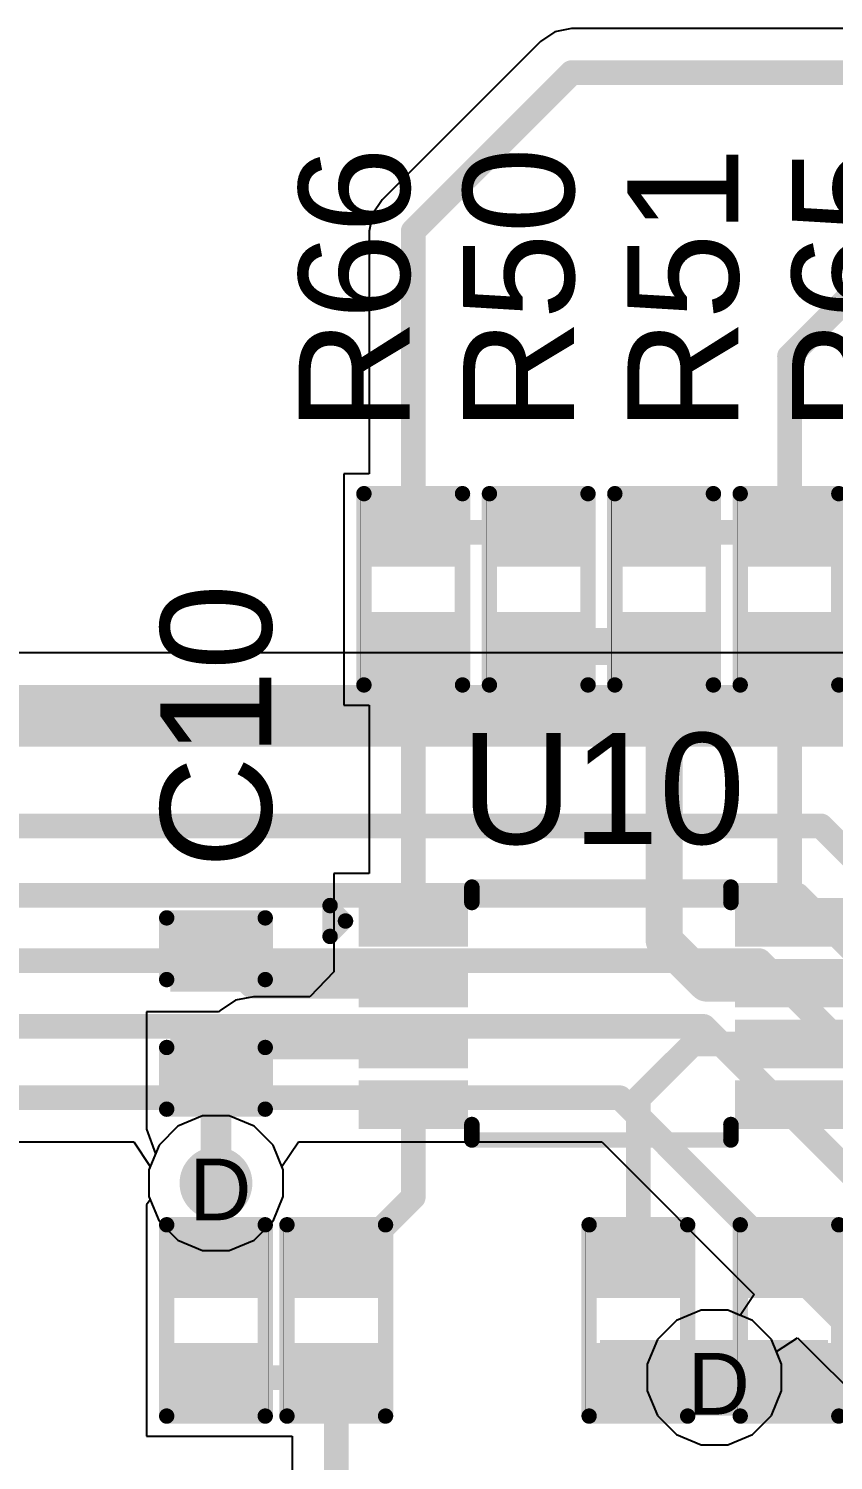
# Model space of a CAD drawing. Header units: inches. Extents: x -11 to 5428, y 0 to 5423.
# Drawn here: x 271.58 to 278.21, y 63.25 to 75.04 of the extents above; entities that cross this region are included whole.
import ezdxf

# ---------------------------------------------------------------- set-up
doc = ezdxf.new("R2010")
doc.units = ezdxf.units.IN
for name, color, linetype in [('Bottom Layer', 5, 'Continuous'), ('Drill Drawing', 1, 'Continuous'), ('GND', 16, 'Continuous'), ('PWR', 76, 'Continuous'), ('Top Layer', 1, 'Continuous'), ('Top Overlay', 2, 'Continuous'), ('Top Paste', 8, 'Continuous'), ('Top Solder', 216, 'Continuous'), ('Via Holes', 16, 'Continuous')]:
    doc.layers.add(name, color=color, linetype=linetype)
doc.styles.add('Arial', font='', dxfattribs={"height": 0.2})
doc.styles.get('Arial').set_extended_font_data('Arial')

# ---------------------------------------------------------------- blocks, each defined once
blk = doc.blocks.new('VSSOP_8_3_1_2_1__638')
at = {"layer": 'Top Layer'}
for points in [[(-1.15, 0.9), (-1.15, 0.6), (-1.95, 0.6), (-1.95, 0.9)], [(1.95, 0.9), (1.95, 0.6), (1.15, 0.6), (1.15, 0.9)], [(-1.15, 0.4), (-1.15, 0.1), (-1.95, 0.1), (-1.95, 0.4)], [(1.95, 0.4), (1.95, 0.1), (1.15, 0.1), (1.15, 0.4)], [(-1.15, -0.1), (-1.15, -0.4), (-1.95, -0.4), (-1.95, -0.1)], [(1.95, -0.1), (1.95, -0.4), (1.15, -0.4), (1.15, -0.1)], [(-1.15, -0.6), (-1.15, -0.9), (-1.95, -0.9), (-1.95, -0.6)], [(1.95, -0.6), (1.95, -0.9), (1.15, -0.9), (1.15, -0.6)]]:
    blk.add_hatch(color=1, dxfattribs=at).paths.add_polyline_path(points)
at = {"layer": 'Top Paste'}
for points in [[(-1.15, 0.9), (-1.15, 0.6), (-1.95, 0.6), (-1.95, 0.9)], [(1.95, 0.9), (1.95, 0.6), (1.15, 0.6), (1.15, 0.9)], [(-1.15, 0.4), (-1.15, 0.1), (-1.95, 0.1), (-1.95, 0.4)], [(1.95, 0.4), (1.95, 0.1), (1.15, 0.1), (1.15, 0.4)], [(-1.15, -0.1), (-1.15, -0.4), (-1.95, -0.4), (-1.95, -0.1)], [(1.95, -0.1), (1.95, -0.4), (1.15, -0.4), (1.15, -0.1)], [(-1.15, -0.6), (-1.15, -0.9), (-1.95, -0.9), (-1.95, -0.6)], [(1.95, -0.6), (1.95, -0.9), (1.15, -0.9), (1.15, -0.6)]]:
    blk.add_hatch(color=8, dxfattribs=at).paths.add_polyline_path(points)
at = {"layer": 'Top Solder'}
for points in [[(-1.1, 0.95), (-1.1, 0.55), (-2, 0.55), (-2, 0.95)], [(2, 0.95), (2, 0.55), (1.1, 0.55), (1.1, 0.95)], [(-1.1, 0.45), (-1.1, 0.05), (-2, 0.05), (-2, 0.45)], [(2, 0.45), (2, 0.05), (1.1, 0.05), (1.1, 0.45)], [(-1.1, -0.05), (-1.1, -0.45), (-2, -0.45), (-2, -0.05)], [(2, -0.05), (2, -0.45), (1.1, -0.45), (1.1, -0.05)], [(-1.1, -0.55), (-1.1, -0.95), (-2, -0.95), (-2, -0.55)], [(2, -0.55), (2, -0.95), (1.1, -0.95), (1.1, -0.55)]]:
    blk.add_hatch(color=216, dxfattribs=at).paths.add_polyline_path(points)
at = {"layer": 'Top Overlay'}
for points in [[(-1.067, 0.914, 0.127, 0.127, 0), (-1.067, 1.041, 0.127, 0.127, 0)], [(-1.067, 1.041, 0.127, 0.127, 0), (1.067, 1.041, 0.127, 0.127, 0)], [(1.067, 0.914, 0.127, 0.127, 0), (1.067, 1.041, 0.127, 0.127, 0)], [(-2.235, 0.635, 0.127, 0.127, 0), (-2.235, 0.889, 0.127, 0.127, 0)], [(-2.235, 0.889, 0.127, 0.127, 0), (-2.108, 0.762, 0.127, 0.127, 0)], [(-2.235, 0.635, 0.127, 0.127, 0), (-2.108, 0.762, 0.127, 0.127, 0)], [(-1.067, -1.041, 0.127, 0.127, 0), (-1.067, -0.914, 0.127, 0.127, 0)], [(1.067, -1.041, 0.127, 0.127, 0), (1.067, -0.914, 0.127, 0.127, 0)], [(-1.067, -1.041, 0.127, 0.127, 0), (1.067, -1.041, 0.127, 0.127, 0)]]:
    blk.add_lwpolyline(points, format="xyseb", dxfattribs=at)
for points in [[(-1.099, 1.041, 0.0635, 0.0635, 1), (-1.035, 1.041, 0.0635, 0.0635, 1)], [(-1.099, 1.041, 0.0635, 0.0635, 1), (-1.035, 1.041, 0.0635, 0.0635, 1)], [(1.035, 1.041, 0.0635, 0.0635, 1), (1.099, 1.041, 0.0635, 0.0635, 1)], [(1.035, 1.041, 0.0635, 0.0635, 1), (1.099, 1.041, 0.0635, 0.0635, 1)], [(-2.267, 0.889, 0.0635, 0.0635, 1), (-2.203, 0.889, 0.0635, 0.0635, 1)], [(-2.267, 0.889, 0.0635, 0.0635, 1), (-2.203, 0.889, 0.0635, 0.0635, 1)], [(-1.099, 0.914, 0.0635, 0.0635, 1), (-1.035, 0.914, 0.0635, 0.0635, 1)], [(1.035, 0.914, 0.0635, 0.0635, 1), (1.099, 0.914, 0.0635, 0.0635, 1)], [(-2.14, 0.762, 0.0635, 0.0635, 1), (-2.076, 0.762, 0.0635, 0.0635, 1)], [(-2.14, 0.762, 0.0635, 0.0635, 1), (-2.076, 0.762, 0.0635, 0.0635, 1)], [(-2.267, 0.635, 0.0635, 0.0635, 1), (-2.203, 0.635, 0.0635, 0.0635, 1)], [(-2.267, 0.635, 0.0635, 0.0635, 1), (-2.203, 0.635, 0.0635, 0.0635, 1)], [(-1.099, -0.914, 0.0635, 0.0635, 1), (-1.035, -0.914, 0.0635, 0.0635, 1)], [(1.035, -0.914, 0.0635, 0.0635, 1), (1.099, -0.914, 0.0635, 0.0635, 1)], [(-1.099, -1.041, 0.0635, 0.0635, 1), (-1.035, -1.041, 0.0635, 0.0635, 1)], [(-1.099, -1.041, 0.0635, 0.0635, 1), (-1.035, -1.041, 0.0635, 0.0635, 1)], [(1.035, -1.041, 0.0635, 0.0635, 1), (1.099, -1.041, 0.0635, 0.0635, 1)], [(1.035, -1.041, 0.0635, 0.0635, 1), (1.099, -1.041, 0.0635, 0.0635, 1)]]:
    blk.add_lwpolyline(points, format="xyseb", close=True, dxfattribs=at)
blk = doc.blocks.new('R___0402_723')
at = {"layer": 'Top Layer'}
for points in [[(-0.699, -0.318), (-0.699, 0.317), (-0.241, 0.317), (-0.241, -0.318)], [(0.241, -0.318), (0.241, 0.317), (0.699, 0.317), (0.699, -0.318)]]:
    blk.add_hatch(color=1, dxfattribs=at).paths.add_polyline_path(points)
at = {"layer": 'Top Paste'}
for points in [[(-0.699, -0.318), (-0.699, 0.317), (-0.241, 0.317), (-0.241, -0.318)], [(0.241, -0.318), (0.241, 0.317), (0.699, 0.317), (0.699, -0.318)]]:
    blk.add_hatch(color=8, dxfattribs=at).paths.add_polyline_path(points)
at = {"layer": 'Top Solder'}
for points in [[(-0.754, -0.373), (-0.754, 0.372), (-0.186, 0.372), (-0.186, -0.373)], [(0.186, -0.373), (0.186, 0.372), (0.754, 0.372), (0.754, -0.373)]]:
    blk.add_hatch(color=216, dxfattribs=at).paths.add_polyline_path(points)
at = {"layer": 'Top Overlay'}
for points in [[(0.787, 0.406, 0.127, 0.127, 0), (-0.787, 0.406, 0.127, 0.127, 0)], [(-0.787, -0.406, 0.127, 0.127, 0), (-0.787, 0.406, 0.127, 0.127, 0)], [(0.787, -0.406, 0.127, 0.127, 0), (0.787, 0.406, 0.127, 0.127, 0)], [(0.787, -0.406, 0.127, 0.127, 0), (-0.787, -0.406, 0.127, 0.127, 0)], [(0.813, -0.432, 0.00323, 0.00323, 0), (-0.813, -0.432, 0.00323, 0.00323, 0)]]:
    blk.add_lwpolyline(points, format="xyseb", dxfattribs=at)
for points in [[(-0.819, 0.406, 0.0635, 0.0635, 1), (-0.756, 0.406, 0.0635, 0.0635, 1)], [(-0.819, 0.406, 0.0635, 0.0635, 1), (-0.756, 0.406, 0.0635, 0.0635, 1)], [(0.756, 0.406, 0.0635, 0.0635, 1), (0.819, 0.406, 0.0635, 0.0635, 1)], [(0.756, 0.406, 0.0635, 0.0635, 1), (0.819, 0.406, 0.0635, 0.0635, 1)], [(-0.819, -0.406, 0.0635, 0.0635, 1), (-0.756, -0.406, 0.0635, 0.0635, 1)], [(-0.819, -0.406, 0.0635, 0.0635, 1), (-0.756, -0.406, 0.0635, 0.0635, 1)], [(0.756, -0.406, 0.0635, 0.0635, 1), (0.819, -0.406, 0.0635, 0.0635, 1)], [(0.756, -0.406, 0.0635, 0.0635, 1), (0.819, -0.406, 0.0635, 0.0635, 1)], [(-0.814, -0.432, 0.00161, 0.00161, 1), (-0.812, -0.432, 0.00161, 0.00161, 1)], [(0.812, -0.432, 0.00161, 0.00161, 1), (0.814, -0.432, 0.00161, 0.00161, 1)]]:
    blk.add_lwpolyline(points, format="xyseb", close=True, dxfattribs=at)
blk = doc.blocks.new('R___0402_724')
at = {"layer": 'Top Layer'}
for points in [[(-0.699, -0.317), (-0.699, 0.318), (-0.241, 0.318), (-0.241, -0.317)], [(0.241, -0.317), (0.241, 0.318), (0.699, 0.318), (0.699, -0.317)]]:
    blk.add_hatch(color=1, dxfattribs=at).paths.add_polyline_path(points)
at = {"layer": 'Top Paste'}
for points in [[(-0.699, -0.317), (-0.699, 0.318), (-0.241, 0.318), (-0.241, -0.317)], [(0.241, -0.317), (0.241, 0.318), (0.699, 0.318), (0.699, -0.317)]]:
    blk.add_hatch(color=8, dxfattribs=at).paths.add_polyline_path(points)
at = {"layer": 'Top Solder'}
for points in [[(-0.754, -0.372), (-0.754, 0.373), (-0.186, 0.373), (-0.186, -0.372)], [(0.186, -0.372), (0.186, 0.373), (0.754, 0.373), (0.754, -0.372)]]:
    blk.add_hatch(color=216, dxfattribs=at).paths.add_polyline_path(points)
at = {"layer": 'Top Overlay'}
for points in [[(0.787, 0.406, 0.127, 0.127, 0), (-0.787, 0.406, 0.127, 0.127, 0)], [(-0.787, -0.406, 0.127, 0.127, 0), (-0.787, 0.406, 0.127, 0.127, 0)], [(0.787, -0.406, 0.127, 0.127, 0), (0.787, 0.406, 0.127, 0.127, 0)], [(0.787, -0.406, 0.127, 0.127, 0), (-0.787, -0.406, 0.127, 0.127, 0)], [(0.813, -0.432, 0.00323, 0.00323, 0), (-0.813, -0.432, 0.00323, 0.00323, 0)]]:
    blk.add_lwpolyline(points, format="xyseb", dxfattribs=at)
for points in [[(-0.819, 0.406, 0.0635, 0.0635, 1), (-0.756, 0.406, 0.0635, 0.0635, 1)], [(-0.819, 0.406, 0.0635, 0.0635, 1), (-0.756, 0.406, 0.0635, 0.0635, 1)], [(0.756, 0.406, 0.0635, 0.0635, 1), (0.819, 0.406, 0.0635, 0.0635, 1)], [(0.756, 0.406, 0.0635, 0.0635, 1), (0.819, 0.406, 0.0635, 0.0635, 1)], [(-0.819, -0.406, 0.0635, 0.0635, 1), (-0.756, -0.406, 0.0635, 0.0635, 1)], [(-0.819, -0.406, 0.0635, 0.0635, 1), (-0.756, -0.406, 0.0635, 0.0635, 1)], [(0.756, -0.406, 0.0635, 0.0635, 1), (0.819, -0.406, 0.0635, 0.0635, 1)], [(0.756, -0.406, 0.0635, 0.0635, 1), (0.819, -0.406, 0.0635, 0.0635, 1)], [(-0.814, -0.432, 0.00161, 0.00161, 1), (-0.812, -0.432, 0.00161, 0.00161, 1)], [(0.812, -0.432, 0.00161, 0.00161, 1), (0.814, -0.432, 0.00161, 0.00161, 1)]]:
    blk.add_lwpolyline(points, format="xyseb", close=True, dxfattribs=at)
blk = doc.blocks.new('R___0402_725')
at = {"layer": 'Top Layer'}
for points in [[(-0.699, -0.318), (-0.699, 0.317), (-0.241, 0.317), (-0.241, -0.318)], [(0.241, -0.318), (0.241, 0.317), (0.699, 0.317), (0.699, -0.318)]]:
    blk.add_hatch(color=1, dxfattribs=at).paths.add_polyline_path(points)
at = {"layer": 'Top Paste'}
for points in [[(-0.699, -0.318), (-0.699, 0.317), (-0.241, 0.317), (-0.241, -0.318)], [(0.241, -0.318), (0.241, 0.317), (0.699, 0.317), (0.699, -0.318)]]:
    blk.add_hatch(color=8, dxfattribs=at).paths.add_polyline_path(points)
at = {"layer": 'Top Solder'}
for points in [[(-0.754, -0.373), (-0.754, 0.373), (-0.186, 0.373), (-0.186, -0.373)], [(0.186, -0.373), (0.186, 0.373), (0.754, 0.373), (0.754, -0.373)]]:
    blk.add_hatch(color=216, dxfattribs=at).paths.add_polyline_path(points)
at = {"layer": 'Top Overlay'}
for points in [[(0.787, 0.406, 0.127, 0.127, 0), (-0.787, 0.406, 0.127, 0.127, 0)], [(-0.787, -0.406, 0.127, 0.127, 0), (-0.787, 0.406, 0.127, 0.127, 0)], [(0.787, -0.406, 0.127, 0.127, 0), (0.787, 0.406, 0.127, 0.127, 0)], [(0.787, -0.406, 0.127, 0.127, 0), (-0.787, -0.406, 0.127, 0.127, 0)], [(0.813, -0.432, 0.00323, 0.00323, 0), (-0.813, -0.432, 0.00323, 0.00323, 0)]]:
    blk.add_lwpolyline(points, format="xyseb", dxfattribs=at)
for points in [[(-0.819, 0.406, 0.0635, 0.0635, 1), (-0.756, 0.406, 0.0635, 0.0635, 1)], [(-0.819, 0.406, 0.0635, 0.0635, 1), (-0.756, 0.406, 0.0635, 0.0635, 1)], [(0.756, 0.406, 0.0635, 0.0635, 1), (0.819, 0.406, 0.0635, 0.0635, 1)], [(0.756, 0.406, 0.0635, 0.0635, 1), (0.819, 0.406, 0.0635, 0.0635, 1)], [(-0.819, -0.406, 0.0635, 0.0635, 1), (-0.756, -0.406, 0.0635, 0.0635, 1)], [(-0.819, -0.406, 0.0635, 0.0635, 1), (-0.756, -0.406, 0.0635, 0.0635, 1)], [(0.756, -0.406, 0.0635, 0.0635, 1), (0.819, -0.406, 0.0635, 0.0635, 1)], [(0.756, -0.406, 0.0635, 0.0635, 1), (0.819, -0.406, 0.0635, 0.0635, 1)], [(-0.814, -0.432, 0.00161, 0.00161, 1), (-0.812, -0.432, 0.00161, 0.00161, 1)], [(0.812, -0.432, 0.00161, 0.00161, 1), (0.814, -0.432, 0.00161, 0.00161, 1)]]:
    blk.add_lwpolyline(points, format="xyseb", close=True, dxfattribs=at)
blk = doc.blocks.new('R___0402_726')
at = {"layer": 'Top Layer'}
for points in [[(-0.699, -0.318), (-0.699, 0.317), (-0.241, 0.317), (-0.241, -0.318)], [(0.241, -0.318), (0.241, 0.317), (0.699, 0.317), (0.699, -0.318)]]:
    blk.add_hatch(color=1, dxfattribs=at).paths.add_polyline_path(points)
at = {"layer": 'Top Paste'}
for points in [[(-0.699, -0.318), (-0.699, 0.317), (-0.241, 0.317), (-0.241, -0.318)], [(0.241, -0.318), (0.241, 0.317), (0.699, 0.317), (0.699, -0.318)]]:
    blk.add_hatch(color=8, dxfattribs=at).paths.add_polyline_path(points)
at = {"layer": 'Top Solder'}
for points in [[(-0.754, -0.373), (-0.754, 0.373), (-0.186, 0.373), (-0.186, -0.373)], [(0.186, -0.373), (0.186, 0.373), (0.754, 0.373), (0.754, -0.373)]]:
    blk.add_hatch(color=216, dxfattribs=at).paths.add_polyline_path(points)
at = {"layer": 'Top Overlay'}
for points in [[(0.787, 0.406, 0.127, 0.127, 0), (-0.787, 0.406, 0.127, 0.127, 0)], [(-0.787, -0.406, 0.127, 0.127, 0), (-0.787, 0.406, 0.127, 0.127, 0)], [(0.787, -0.406, 0.127, 0.127, 0), (0.787, 0.406, 0.127, 0.127, 0)], [(0.787, -0.406, 0.127, 0.127, 0), (-0.787, -0.406, 0.127, 0.127, 0)], [(0.813, -0.432, 0.00323, 0.00323, 0), (-0.813, -0.432, 0.00323, 0.00323, 0)]]:
    blk.add_lwpolyline(points, format="xyseb", dxfattribs=at)
for points in [[(-0.819, 0.406, 0.0635, 0.0635, 1), (-0.756, 0.406, 0.0635, 0.0635, 1)], [(-0.819, 0.406, 0.0635, 0.0635, 1), (-0.756, 0.406, 0.0635, 0.0635, 1)], [(0.756, 0.406, 0.0635, 0.0635, 1), (0.819, 0.406, 0.0635, 0.0635, 1)], [(0.756, 0.406, 0.0635, 0.0635, 1), (0.819, 0.406, 0.0635, 0.0635, 1)], [(-0.819, -0.406, 0.0635, 0.0635, 1), (-0.756, -0.406, 0.0635, 0.0635, 1)], [(-0.819, -0.406, 0.0635, 0.0635, 1), (-0.756, -0.406, 0.0635, 0.0635, 1)], [(0.756, -0.406, 0.0635, 0.0635, 1), (0.819, -0.406, 0.0635, 0.0635, 1)], [(0.756, -0.406, 0.0635, 0.0635, 1), (0.819, -0.406, 0.0635, 0.0635, 1)], [(-0.814, -0.432, 0.00161, 0.00161, 1), (-0.812, -0.432, 0.00161, 0.00161, 1)], [(0.812, -0.432, 0.00161, 0.00161, 1), (0.814, -0.432, 0.00161, 0.00161, 1)]]:
    blk.add_lwpolyline(points, format="xyseb", close=True, dxfattribs=at)
blk = doc.blocks.new('R___0402_728')
at = {"layer": 'Top Layer'}
for points in [[(-0.699, -0.317), (-0.699, 0.318), (-0.241, 0.318), (-0.241, -0.317)], [(0.241, -0.317), (0.241, 0.318), (0.699, 0.318), (0.699, -0.317)]]:
    blk.add_hatch(color=1, dxfattribs=at).paths.add_polyline_path(points)
at = {"layer": 'Top Paste'}
for points in [[(-0.699, -0.317), (-0.699, 0.318), (-0.241, 0.318), (-0.241, -0.317)], [(0.241, -0.317), (0.241, 0.318), (0.699, 0.318), (0.699, -0.317)]]:
    blk.add_hatch(color=8, dxfattribs=at).paths.add_polyline_path(points)
at = {"layer": 'Top Solder'}
for points in [[(-0.754, -0.372), (-0.754, 0.373), (-0.186, 0.373), (-0.186, -0.372)], [(0.186, -0.372), (0.186, 0.373), (0.754, 0.373), (0.754, -0.372)]]:
    blk.add_hatch(color=216, dxfattribs=at).paths.add_polyline_path(points)
at = {"layer": 'Top Overlay'}
for points in [[(0.787, 0.406, 0.127, 0.127, 0), (-0.787, 0.406, 0.127, 0.127, 0)], [(-0.787, -0.406, 0.127, 0.127, 0), (-0.787, 0.406, 0.127, 0.127, 0)], [(0.787, -0.406, 0.127, 0.127, 0), (0.787, 0.406, 0.127, 0.127, 0)], [(0.787, -0.406, 0.127, 0.127, 0), (-0.787, -0.406, 0.127, 0.127, 0)], [(0.813, -0.432, 0.00323, 0.00323, 0), (-0.813, -0.432, 0.00323, 0.00323, 0)]]:
    blk.add_lwpolyline(points, format="xyseb", dxfattribs=at)
for points in [[(-0.819, 0.406, 0.0635, 0.0635, 1), (-0.756, 0.406, 0.0635, 0.0635, 1)], [(-0.819, 0.406, 0.0635, 0.0635, 1), (-0.756, 0.406, 0.0635, 0.0635, 1)], [(0.756, 0.406, 0.0635, 0.0635, 1), (0.819, 0.406, 0.0635, 0.0635, 1)], [(0.756, 0.406, 0.0635, 0.0635, 1), (0.819, 0.406, 0.0635, 0.0635, 1)], [(-0.819, -0.406, 0.0635, 0.0635, 1), (-0.756, -0.406, 0.0635, 0.0635, 1)], [(-0.819, -0.406, 0.0635, 0.0635, 1), (-0.756, -0.406, 0.0635, 0.0635, 1)], [(0.756, -0.406, 0.0635, 0.0635, 1), (0.819, -0.406, 0.0635, 0.0635, 1)], [(0.756, -0.406, 0.0635, 0.0635, 1), (0.819, -0.406, 0.0635, 0.0635, 1)], [(-0.814, -0.432, 0.00161, 0.00161, 1), (-0.812, -0.432, 0.00161, 0.00161, 1)], [(0.812, -0.432, 0.00161, 0.00161, 1), (0.814, -0.432, 0.00161, 0.00161, 1)]]:
    blk.add_lwpolyline(points, format="xyseb", close=True, dxfattribs=at)
blk = doc.blocks.new('R___0402_729')
at = {"layer": 'Top Layer'}
for points in [[(-0.699, -0.318), (-0.699, 0.318), (-0.241, 0.318), (-0.241, -0.318)], [(0.241, -0.318), (0.241, 0.318), (0.699, 0.318), (0.699, -0.318)]]:
    blk.add_hatch(color=1, dxfattribs=at).paths.add_polyline_path(points)
at = {"layer": 'Top Paste'}
for points in [[(-0.699, -0.318), (-0.699, 0.318), (-0.241, 0.318), (-0.241, -0.318)], [(0.241, -0.318), (0.241, 0.318), (0.699, 0.318), (0.699, -0.318)]]:
    blk.add_hatch(color=8, dxfattribs=at).paths.add_polyline_path(points)
at = {"layer": 'Top Solder'}
for points in [[(-0.754, -0.373), (-0.754, 0.373), (-0.186, 0.373), (-0.186, -0.373)], [(0.186, -0.373), (0.186, 0.373), (0.754, 0.373), (0.754, -0.373)]]:
    blk.add_hatch(color=216, dxfattribs=at).paths.add_polyline_path(points)
at = {"layer": 'Top Overlay'}
for points in [[(-0.787, 0.406, 0.127, 0.127, 0), (0.787, 0.406, 0.127, 0.127, 0)], [(-0.787, 0.406, 0.127, 0.127, 0), (-0.787, -0.406, 0.127, 0.127, 0)], [(0.787, 0.406, 0.127, 0.127, 0), (0.787, -0.406, 0.127, 0.127, 0)], [(-0.787, -0.406, 0.127, 0.127, 0), (0.787, -0.406, 0.127, 0.127, 0)], [(-0.813, -0.432, 0.00323, 0.00323, 0), (0.813, -0.432, 0.00323, 0.00323, 0)]]:
    blk.add_lwpolyline(points, format="xyseb", dxfattribs=at)
for points in [[(-0.819, 0.406, 0.0635, 0.0635, 1), (-0.756, 0.406, 0.0635, 0.0635, 1)], [(-0.819, 0.406, 0.0635, 0.0635, 1), (-0.756, 0.406, 0.0635, 0.0635, 1)], [(0.756, 0.406, 0.0635, 0.0635, 1), (0.819, 0.406, 0.0635, 0.0635, 1)], [(0.756, 0.406, 0.0635, 0.0635, 1), (0.819, 0.406, 0.0635, 0.0635, 1)], [(-0.819, -0.406, 0.0635, 0.0635, 1), (-0.756, -0.406, 0.0635, 0.0635, 1)], [(-0.819, -0.406, 0.0635, 0.0635, 1), (-0.756, -0.406, 0.0635, 0.0635, 1)], [(0.756, -0.406, 0.0635, 0.0635, 1), (0.819, -0.406, 0.0635, 0.0635, 1)], [(0.756, -0.406, 0.0635, 0.0635, 1), (0.819, -0.406, 0.0635, 0.0635, 1)], [(-0.814, -0.432, 0.00161, 0.00161, 1), (-0.812, -0.432, 0.00161, 0.00161, 1)], [(0.812, -0.432, 0.00161, 0.00161, 1), (0.814, -0.432, 0.00161, 0.00161, 1)]]:
    blk.add_lwpolyline(points, format="xyseb", close=True, dxfattribs=at)
blk = doc.blocks.new('R___0402_730')
at = {"layer": 'Top Layer'}
for points in [[(-0.699, -0.317), (-0.699, 0.318), (-0.241, 0.318), (-0.241, -0.317)], [(0.241, -0.317), (0.241, 0.318), (0.699, 0.318), (0.699, -0.317)]]:
    blk.add_hatch(color=1, dxfattribs=at).paths.add_polyline_path(points)
at = {"layer": 'Top Paste'}
for points in [[(-0.699, -0.317), (-0.699, 0.318), (-0.241, 0.318), (-0.241, -0.317)], [(0.241, -0.317), (0.241, 0.318), (0.699, 0.318), (0.699, -0.317)]]:
    blk.add_hatch(color=8, dxfattribs=at).paths.add_polyline_path(points)
at = {"layer": 'Top Solder'}
for points in [[(-0.754, -0.372), (-0.754, 0.373), (-0.186, 0.373), (-0.186, -0.372)], [(0.186, -0.372), (0.186, 0.373), (0.754, 0.373), (0.754, -0.372)]]:
    blk.add_hatch(color=216, dxfattribs=at).paths.add_polyline_path(points)
at = {"layer": 'Top Overlay'}
for points in [[(0.787, 0.406, 0.127, 0.127, 0), (-0.787, 0.406, 0.127, 0.127, 0)], [(-0.787, -0.406, 0.127, 0.127, 0), (-0.787, 0.406, 0.127, 0.127, 0)], [(0.787, -0.406, 0.127, 0.127, 0), (0.787, 0.406, 0.127, 0.127, 0)], [(0.787, -0.406, 0.127, 0.127, 0), (-0.787, -0.406, 0.127, 0.127, 0)], [(0.813, -0.432, 0.00323, 0.00323, 0), (-0.813, -0.432, 0.00323, 0.00323, 0)]]:
    blk.add_lwpolyline(points, format="xyseb", dxfattribs=at)
for points in [[(-0.819, 0.406, 0.0635, 0.0635, 1), (-0.756, 0.406, 0.0635, 0.0635, 1)], [(-0.819, 0.406, 0.0635, 0.0635, 1), (-0.756, 0.406, 0.0635, 0.0635, 1)], [(0.756, 0.406, 0.0635, 0.0635, 1), (0.819, 0.406, 0.0635, 0.0635, 1)], [(0.756, 0.406, 0.0635, 0.0635, 1), (0.819, 0.406, 0.0635, 0.0635, 1)], [(-0.819, -0.406, 0.0635, 0.0635, 1), (-0.756, -0.406, 0.0635, 0.0635, 1)], [(-0.819, -0.406, 0.0635, 0.0635, 1), (-0.756, -0.406, 0.0635, 0.0635, 1)], [(0.756, -0.406, 0.0635, 0.0635, 1), (0.819, -0.406, 0.0635, 0.0635, 1)], [(0.756, -0.406, 0.0635, 0.0635, 1), (0.819, -0.406, 0.0635, 0.0635, 1)], [(-0.814, -0.432, 0.00161, 0.00161, 1), (-0.812, -0.432, 0.00161, 0.00161, 1)], [(0.812, -0.432, 0.00161, 0.00161, 1), (0.814, -0.432, 0.00161, 0.00161, 1)]]:
    blk.add_lwpolyline(points, format="xyseb", close=True, dxfattribs=at)
blk = doc.blocks.new('R___0402_731')
at = {"layer": 'Top Layer'}
for points in [[(-0.699, -0.318), (-0.699, 0.317), (-0.241, 0.317), (-0.241, -0.318)], [(0.241, -0.318), (0.241, 0.317), (0.699, 0.317), (0.699, -0.318)]]:
    blk.add_hatch(color=1, dxfattribs=at).paths.add_polyline_path(points)
at = {"layer": 'Top Paste'}
for points in [[(-0.699, -0.318), (-0.699, 0.317), (-0.241, 0.317), (-0.241, -0.318)], [(0.241, -0.318), (0.241, 0.317), (0.699, 0.317), (0.699, -0.318)]]:
    blk.add_hatch(color=8, dxfattribs=at).paths.add_polyline_path(points)
at = {"layer": 'Top Solder'}
for points in [[(-0.754, -0.373), (-0.754, 0.372), (-0.186, 0.372), (-0.186, -0.373)], [(0.186, -0.373), (0.186, 0.372), (0.754, 0.372), (0.754, -0.373)]]:
    blk.add_hatch(color=216, dxfattribs=at).paths.add_polyline_path(points)
at = {"layer": 'Top Overlay'}
for points in [[(0.787, 0.406, 0.127, 0.127, 0), (-0.787, 0.406, 0.127, 0.127, 0)], [(-0.787, -0.406, 0.127, 0.127, 0), (-0.787, 0.406, 0.127, 0.127, 0)], [(0.787, -0.406, 0.127, 0.127, 0), (0.787, 0.406, 0.127, 0.127, 0)], [(0.787, -0.406, 0.127, 0.127, 0), (-0.787, -0.406, 0.127, 0.127, 0)], [(0.813, -0.432, 0.00323, 0.00323, 0), (-0.813, -0.432, 0.00323, 0.00323, 0)]]:
    blk.add_lwpolyline(points, format="xyseb", dxfattribs=at)
for points in [[(-0.819, 0.406, 0.0635, 0.0635, 1), (-0.756, 0.406, 0.0635, 0.0635, 1)], [(-0.819, 0.406, 0.0635, 0.0635, 1), (-0.756, 0.406, 0.0635, 0.0635, 1)], [(0.756, 0.406, 0.0635, 0.0635, 1), (0.819, 0.406, 0.0635, 0.0635, 1)], [(0.756, 0.406, 0.0635, 0.0635, 1), (0.819, 0.406, 0.0635, 0.0635, 1)], [(-0.819, -0.406, 0.0635, 0.0635, 1), (-0.756, -0.406, 0.0635, 0.0635, 1)], [(-0.819, -0.406, 0.0635, 0.0635, 1), (-0.756, -0.406, 0.0635, 0.0635, 1)], [(0.756, -0.406, 0.0635, 0.0635, 1), (0.819, -0.406, 0.0635, 0.0635, 1)], [(0.756, -0.406, 0.0635, 0.0635, 1), (0.819, -0.406, 0.0635, 0.0635, 1)], [(-0.814, -0.432, 0.00161, 0.00161, 1), (-0.812, -0.432, 0.00161, 0.00161, 1)], [(0.812, -0.432, 0.00161, 0.00161, 1), (0.814, -0.432, 0.00161, 0.00161, 1)]]:
    blk.add_lwpolyline(points, format="xyseb", close=True, dxfattribs=at)
blk = doc.blocks.new('C___0402_815')
at = {"layer": 'Top Layer'}
for points in [[(-0.699, -0.318), (-0.699, 0.317), (-0.241, 0.317), (-0.241, -0.318)], [(0.241, -0.318), (0.241, 0.317), (0.699, 0.317), (0.699, -0.318)]]:
    blk.add_hatch(color=1, dxfattribs=at).paths.add_polyline_path(points)
at = {"layer": 'Top Paste'}
for points in [[(-0.699, -0.318), (-0.699, 0.317), (-0.241, 0.317), (-0.241, -0.318)], [(0.241, -0.318), (0.241, 0.317), (0.699, 0.317), (0.699, -0.318)]]:
    blk.add_hatch(color=8, dxfattribs=at).paths.add_polyline_path(points)
at = {"layer": 'Top Solder'}
for points in [[(-0.758, -0.377), (-0.758, 0.377), (-0.181, 0.377), (-0.181, -0.377)], [(0.181, -0.377), (0.181, 0.377), (0.758, 0.377), (0.758, -0.377)]]:
    blk.add_hatch(color=216, dxfattribs=at).paths.add_polyline_path(points)
at = {"layer": 'Top Overlay'}
for points in [[(-0.787, -0.406, 0.127, 0.127, 0), (-0.787, 0.406, 0.127, 0.127, 0)], [(-0.279, 0.406, 0.127, 0.127, 0), (-0.787, 0.406, 0.127, 0.127, 0)], [(0.787, 0.406, 0.127, 0.127, 0), (0.279, 0.406, 0.127, 0.127, 0)], [(0.787, -0.406, 0.127, 0.127, 0), (0.787, 0.406, 0.127, 0.127, 0)], [(-0.279, -0.406, 0.127, 0.127, 0), (-0.787, -0.406, 0.127, 0.127, 0)], [(0.787, -0.406, 0.127, 0.127, 0), (0.279, -0.406, 0.127, 0.127, 0)]]:
    blk.add_lwpolyline(points, format="xyseb", dxfattribs=at)
for points in [[(-0.819, 0.406, 0.0635, 0.0635, 1), (-0.756, 0.406, 0.0635, 0.0635, 1)], [(-0.819, 0.406, 0.0635, 0.0635, 1), (-0.756, 0.406, 0.0635, 0.0635, 1)], [(-0.311, 0.406, 0.0635, 0.0635, 1), (-0.248, 0.406, 0.0635, 0.0635, 1)], [(0.248, 0.406, 0.0635, 0.0635, 1), (0.311, 0.406, 0.0635, 0.0635, 1)], [(0.756, 0.406, 0.0635, 0.0635, 1), (0.819, 0.406, 0.0635, 0.0635, 1)], [(0.756, 0.406, 0.0635, 0.0635, 1), (0.819, 0.406, 0.0635, 0.0635, 1)], [(-0.819, -0.406, 0.0635, 0.0635, 1), (-0.756, -0.406, 0.0635, 0.0635, 1)], [(-0.819, -0.406, 0.0635, 0.0635, 1), (-0.756, -0.406, 0.0635, 0.0635, 1)], [(-0.311, -0.406, 0.0635, 0.0635, 1), (-0.248, -0.406, 0.0635, 0.0635, 1)], [(0.248, -0.406, 0.0635, 0.0635, 1), (0.311, -0.406, 0.0635, 0.0635, 1)], [(0.756, -0.406, 0.0635, 0.0635, 1), (0.819, -0.406, 0.0635, 0.0635, 1)], [(0.756, -0.406, 0.0635, 0.0635, 1), (0.819, -0.406, 0.0635, 0.0635, 1)]]:
    blk.add_lwpolyline(points, format="xyseb", close=True, dxfattribs=at)

msp = doc.modelspace()

# ---------------------------------------------------------------- hatches: boundary and pattern name
at = {"layer": 'Bottom Layer'}
h = msp.add_hatch(color=5, dxfattribs=at)
edge = h.paths.add_edge_path()
edge.add_arc((273.126, 65.532), 0.3, 0, 360)
h = msp.add_hatch(color=5, dxfattribs=at)
edge = h.paths.add_edge_path()
edge.add_arc((277.232, 63.932), 0.3, 0, 360)
at = {"layer": 'GND'}
h = msp.add_hatch(color=16, dxfattribs=at)
edge = h.paths.add_edge_path()
edge.add_arc((273.126, 65.532), 0.3, 0, 360)
h = msp.add_hatch(color=16, dxfattribs=at)
edge = h.paths.add_edge_path()
edge.add_arc((277.232, 63.932), 0.3, 0, 360)
at = {"layer": 'PWR'}
h = msp.add_hatch(color=76, dxfattribs=at)
edge = h.paths.add_edge_path()
edge.add_arc((273.126, 65.532), 0.3, 0, 360)
h = msp.add_hatch(color=76, dxfattribs=at)
edge = h.paths.add_edge_path()
edge.add_arc((277.232, 63.932), 0.3, 0, 360)
at = {"layer": 'Top Layer'}
h = msp.add_hatch(color=1, dxfattribs=at)
edge = h.paths.add_edge_path()
edge.add_arc((273.126, 65.532), 0.3, 0, 360)
msp.add_hatch(color=1, dxfattribs=at).paths.add_polyline_path([(276.289, 63.618), (278.169, 63.618), (278.169, 64.24), (276.289, 64.24)])
h = msp.add_hatch(color=1, dxfattribs=at)
edge = h.paths.add_edge_path()
edge.add_arc((277.232, 63.932), 0.3, 0, 360)
at = {"layer": 'Via Holes'}
h = msp.add_hatch(color=7, dxfattribs=at)
edge = h.paths.add_edge_path()
edge.add_arc((273.126, 65.532), 0.15, 0, 360)
h = msp.add_hatch(color=7, dxfattribs=at)
edge = h.paths.add_edge_path()
edge.add_arc((277.232, 63.932), 0.15, 0, 360)

# ---------------------------------------------------------------- linework, layer by layer
at = {"layer": 'Bottom Layer'}
for p, q in [((283.858, 69.898), (266.812, 69.898)), ((263.641, 65.872), (272.448, 65.872)), ((272.448, 65.872), (272.583, 65.669)), ((273.669, 65.669), (273.805, 65.872)), ((273.805, 65.872), (276.304, 65.872)), ((276.304, 65.872), (277.56, 64.616)), ((272.583, 65.669), (272.572, 65.642)), ((273.68, 65.642), (273.669, 65.669)), ((272.572, 65.642), (272.572, 65.422)), ((273.68, 65.422), (273.68, 65.642)), ((272.572, 65.422), (272.657, 65.218)), ((273.596, 65.218), (273.68, 65.422)), ((272.657, 65.218), (272.812, 65.062)), ((273.44, 65.062), (273.596, 65.218)), ((272.812, 65.062), (273.016, 64.978)), ((273.016, 64.978), (273.236, 64.978)), ((273.236, 64.978), (273.44, 65.062)), ((277.56, 64.616), (277.445, 64.443)), ((277.122, 64.486), (276.919, 64.401)), ((277.343, 64.486), (277.122, 64.486)), ((277.445, 64.443), (277.343, 64.486)), ((276.919, 64.401), (276.763, 64.246)), ((277.744, 64.145), (277.916, 64.26)), ((277.916, 64.26), (283.943, 58.233)), ((276.763, 64.246), (276.678, 64.042)), ((277.786, 64.042), (277.744, 64.145)), ((276.678, 64.042), (276.678, 63.822)), ((277.786, 63.822), (277.786, 64.042)), ((276.678, 63.822), (276.763, 63.618)), ((277.702, 63.618), (277.786, 63.822)), ((276.763, 63.618), (276.919, 63.462)), ((277.546, 63.462), (277.702, 63.618)), ((276.919, 63.462), (277.122, 63.378)), ((277.343, 63.378), (277.546, 63.462)), ((277.122, 63.378), (277.343, 63.378))]:
    msp.add_line(p, q, dxfattribs=at)
for points in [[(261.455, 69.38, 0.508, 0.508, 0), (283.858, 69.38, 0.508, 0.508, 0)], [(262.953, 68.474, 0.203, 0.203, 0), (278.109, 68.474, 0.203, 0.203, 0)], [(278.109, 68.474, 0.203, 0.203, 0), (287.122, 59.461, 0.203, 0.203, 0)], [(263.075, 67.903, 0.203, 0.203, 0), (277.918, 67.903, 0.203, 0.203, 0)], [(277.918, 67.903, 0.203, 0.203, 0), (286.868, 58.953, 0.203, 0.203, 0)], [(263.166, 67.364, 0.203, 0.203, 0), (277.602, 67.364, 0.203, 0.203, 0)], [(277.602, 67.364, 0.203, 0.203, 0), (286.775, 58.191, 0.203, 0.203, 0)], [(263.372, 66.823, 0.203, 0.203, 0), (277.145, 66.823, 0.203, 0.203, 0)], [(277.145, 66.823, 0.203, 0.203, 0), (285.776, 58.191, 0.203, 0.203, 0)], [(263.491, 66.235, 0.203, 0.203, 0), (276.454, 66.235, 0.203, 0.203, 0)], [(276.454, 66.235, 0.203, 0.203, 0), (284.497, 58.191, 0.203, 0.203, 0)]]:
    msp.add_lwpolyline(points, format="xyseb", dxfattribs=at)
for points in [[(278.058, 68.474, 0.102, 0.102, 1), (278.16, 68.474, 0.102, 0.102, 1)], [(278.058, 68.474, 0.102, 0.102, 1), (278.16, 68.474, 0.102, 0.102, 1)], [(277.867, 67.903, 0.102, 0.102, 1), (277.969, 67.903, 0.102, 0.102, 1)], [(277.867, 67.903, 0.102, 0.102, 1), (277.969, 67.903, 0.102, 0.102, 1)], [(277.551, 67.364, 0.102, 0.102, 1), (277.653, 67.364, 0.102, 0.102, 1)], [(277.551, 67.364, 0.102, 0.102, 1), (277.653, 67.364, 0.102, 0.102, 1)], [(277.094, 66.823, 0.102, 0.102, 1), (277.195, 66.823, 0.102, 0.102, 1)], [(277.094, 66.823, 0.102, 0.102, 1), (277.195, 66.823, 0.102, 0.102, 1)], [(276.403, 66.235, 0.102, 0.102, 1), (276.505, 66.235, 0.102, 0.102, 1)], [(276.403, 66.235, 0.102, 0.102, 1), (276.505, 66.235, 0.102, 0.102, 1)]]:
    msp.add_lwpolyline(points, format="xyseb", close=True, dxfattribs=at)
at = {"layer": 'GND'}
for p, q in [((273.016, 66.086), (272.812, 66.002)), ((273.236, 66.086), (273.016, 66.086)), ((273.44, 66.002), (273.236, 66.086)), ((272.812, 66.002), (272.657, 65.846)), ((273.596, 65.846), (273.44, 66.002)), ((272.657, 65.846), (272.572, 65.642)), ((273.68, 65.642), (273.596, 65.846)), ((272.572, 65.642), (272.572, 65.422)), ((273.68, 65.422), (273.68, 65.642)), ((272.572, 65.422), (272.657, 65.218)), ((273.596, 65.218), (273.68, 65.422)), ((272.657, 65.218), (272.812, 65.062)), ((273.44, 65.062), (273.596, 65.218)), ((272.812, 65.062), (273.016, 64.978)), ((273.016, 64.978), (273.236, 64.978)), ((273.236, 64.978), (273.44, 65.062)), ((277.122, 64.486), (276.919, 64.401)), ((277.343, 64.486), (277.122, 64.486)), ((277.546, 64.401), (277.343, 64.486)), ((276.919, 64.401), (276.763, 64.246)), ((277.702, 64.246), (277.546, 64.401)), ((276.763, 64.246), (276.678, 64.042)), ((277.786, 64.042), (277.702, 64.246)), ((276.678, 64.042), (276.678, 63.822)), ((277.786, 63.822), (277.786, 64.042)), ((276.678, 63.822), (276.763, 63.618)), ((277.702, 63.618), (277.786, 63.822)), ((276.763, 63.618), (276.919, 63.462)), ((277.546, 63.462), (277.702, 63.618)), ((276.919, 63.462), (277.122, 63.378)), ((277.343, 63.378), (277.546, 63.462)), ((277.122, 63.378), (277.343, 63.378))]:
    msp.add_line(p, q, dxfattribs=at)
at = {"layer": 'Top Layer'}
for p, q in [((275.917, 75.011), (275.8, 74.932)), ((276.056, 75.039), (275.917, 75.011)), ((285.826, 75.039), (276.056, 75.039)), ((275.8, 74.932), (274.495, 73.628)), ((275.8, 74.932), (275.8, 74.932)), ((274.495, 73.628), (274.416, 73.51)), ((274.416, 73.51), (274.389, 73.371)), ((274.389, 73.371), (274.389, 73.371)), ((274.389, 73.371), (274.389, 71.374)), ((274.389, 71.374), (274.18, 71.374)), ((274.18, 71.374), (274.18, 70.409)), ((274.18, 70.409), (274.18, 69.469)), ((274.18, 69.469), (274.389, 69.469)), ((274.389, 69.469), (274.389, 68.083)), ((274.389, 68.083), (274.097, 68.083)), ((274.097, 68.083), (274.097, 67.275)), ((274.097, 67.271), (273.9, 67.067)), ((274.097, 67.275), (274.097, 67.275)), ((274.097, 67.275), (274.097, 67.271)), ((273.286, 67.038), (273.16, 66.954)), ((273.435, 67.067), (273.286, 67.038)), ((273.9, 67.067), (273.435, 67.067)), ((273.148, 66.942), (272.555, 66.942)), ((272.555, 66.942), (272.555, 65.977)), ((273.16, 66.954), (273.148, 66.942)), ((272.555, 65.977), (272.555, 65.977)), ((272.555, 65.977), (272.627, 65.773)), ((272.627, 65.773), (272.572, 65.642)), ((272.572, 65.642), (272.572, 65.422)), ((272.583, 65.396), (272.555, 65.354)), ((272.555, 65.354), (272.555, 65.354)), ((272.555, 65.354), (272.555, 64.389)), ((272.572, 65.422), (272.583, 65.396)), ((272.555, 64.389), (272.555, 63.449)), ((272.555, 63.449), (273.754, 63.449)), ((273.754, 63.449), (273.754, 63.066))]:
    msp.add_line(p, q, dxfattribs=at)
for points in [[(274.751, 73.371, 0.203, 0.203, 0), (276.056, 74.676, 0.203, 0.203, 0)], [(276.056, 74.676, 0.203, 0.203, 0), (285.826, 74.676, 0.203, 0.203, 0)], [(274.751, 70.891, 0.203, 0.203, 0), (274.751, 73.371, 0.203, 0.203, 0)], [(277.851, 72.34, 0.203, 0.203, 0), (278.812, 73.301, 0.203, 0.203, 0)], [(277.851, 70.891, 0.203, 0.203, 0), (277.851, 72.34, 0.203, 0.203, 0)], [(274.751, 70.891, 0.203, 0.203, 0), (275.785, 70.891, 0.203, 0.203, 0)], [(276.818, 70.891, 0.203, 0.203, 0), (277.851, 70.891, 0.203, 0.203, 0)], [(274.751, 67.679, 0.203, 0.203, 0), (274.751, 69.952, 0.203, 0.203, 0)], [(275.785, 69.952, 0.305, 0.305, 0), (276.818, 69.952, 0.305, 0.305, 0)], [(276.818, 67.529, 0.305, 0.305, 0), (276.818, 69.952, 0.305, 0.305, 0)], [(277.851, 67.679, 0.203, 0.203, 0), (277.851, 69.952, 0.203, 0.203, 0)], [(276.818, 67.529, 0.305, 0.305, 0), (277.168, 67.179, 0.305, 0.305, 0)], [(273.126, 67.399, 0.254, 0.254, 0), (273.215, 67.399, 0.254, 0.254, 0)], [(273.215, 67.399, 0.254, 0.254, 0), (273.435, 67.179, 0.254, 0.254, 0)], [(277.168, 67.179, 0.305, 0.305, 0), (277.851, 67.179, 0.305, 0.305, 0)], [(277.851, 67.179, 0.305, 0.305, 0), (283.816, 67.179, 0.305, 0.305, 0)], [(273.435, 67.179, 0.254, 0.254, 0), (274.751, 67.179, 0.254, 0.254, 0)], [(273.215, 66.459, 0.254, 0.254, 0), (273.435, 66.679, 0.254, 0.254, 0)], [(273.435, 66.679, 0.254, 0.254, 0), (274.751, 66.679, 0.254, 0.254, 0)], [(276.606, 66.231, 0.203, 0.203, 0), (277.055, 66.679, 0.203, 0.203, 0)], [(277.055, 66.679, 0.203, 0.203, 0), (277.851, 66.679, 0.203, 0.203, 0)], [(273.126, 66.459, 0.254, 0.254, 0), (273.215, 66.459, 0.254, 0.254, 0)], [(273.126, 64.872, 0.254, 0.254, 0), (273.126, 66.459, 0.254, 0.254, 0)], [(274.751, 65.417, 0.203, 0.203, 0), (274.751, 66.179, 0.203, 0.203, 0)], [(276.606, 64.872, 0.203, 0.203, 0), (276.606, 66.231, 0.203, 0.203, 0)], [(277.851, 66.179, 0.203, 0.203, 0), (279.935, 66.179, 0.203, 0.203, 0)], [(274.206, 64.872, 0.203, 0.203, 0), (274.751, 65.417, 0.203, 0.203, 0)], [(274.117, 64.872, 0.203, 0.203, 0), (274.206, 64.872, 0.203, 0.203, 0)], [(277.851, 64.872, 0.203, 0.203, 0), (278.486, 64.872, 0.203, 0.203, 0)], [(273.126, 63.932, 0.203, 0.203, 0), (274.117, 63.932, 0.203, 0.203, 0)], [(274.117, 62.916, 0.203, 0.203, 0), (274.117, 63.932, 0.203, 0.203, 0)]]:
    msp.add_lwpolyline(points, format="xyseb", dxfattribs=at)
for points in [[(276.005, 74.676, 0.102, 0.102, 1), (276.107, 74.676, 0.102, 0.102, 1)], [(276.005, 74.676, 0.102, 0.102, 1), (276.107, 74.676, 0.102, 0.102, 1)], [(274.7, 73.371, 0.102, 0.102, 1), (274.802, 73.371, 0.102, 0.102, 1)], [(274.7, 73.371, 0.102, 0.102, 1), (274.802, 73.371, 0.102, 0.102, 1)], [(277.8, 72.34, 0.102, 0.102, 1), (277.902, 72.34, 0.102, 0.102, 1)], [(277.8, 72.34, 0.102, 0.102, 1), (277.902, 72.34, 0.102, 0.102, 1)], [(274.7, 70.891, 0.102, 0.102, 1), (274.802, 70.891, 0.102, 0.102, 1)], [(274.7, 70.891, 0.102, 0.102, 1), (274.802, 70.891, 0.102, 0.102, 1)], [(275.734, 70.891, 0.102, 0.102, 1), (275.835, 70.891, 0.102, 0.102, 1)], [(276.767, 70.891, 0.102, 0.102, 1), (276.869, 70.891, 0.102, 0.102, 1)], [(277.8, 70.891, 0.102, 0.102, 1), (277.902, 70.891, 0.102, 0.102, 1)], [(277.8, 70.891, 0.102, 0.102, 1), (277.902, 70.891, 0.102, 0.102, 1)], [(274.7, 69.952, 0.102, 0.102, 1), (274.802, 69.952, 0.102, 0.102, 1)], [(275.708, 69.952, 0.152, 0.152, 1), (275.861, 69.952, 0.152, 0.152, 1)], [(276.742, 69.952, 0.152, 0.152, 1), (276.894, 69.952, 0.152, 0.152, 1)], [(276.742, 69.952, 0.152, 0.152, 1), (276.894, 69.952, 0.152, 0.152, 1)], [(277.8, 69.952, 0.102, 0.102, 1), (277.902, 69.952, 0.102, 0.102, 1)], [(274.7, 67.679, 0.102, 0.102, 1), (274.802, 67.679, 0.102, 0.102, 1)], [(276.742, 67.529, 0.152, 0.152, 1), (276.894, 67.529, 0.152, 0.152, 1)], [(276.742, 67.529, 0.152, 0.152, 1), (276.894, 67.529, 0.152, 0.152, 1)], [(277.8, 67.679, 0.102, 0.102, 1), (277.902, 67.679, 0.102, 0.102, 1)], [(273.063, 67.399, 0.127, 0.127, 1), (273.19, 67.399, 0.127, 0.127, 1)], [(273.152, 67.399, 0.127, 0.127, 1), (273.279, 67.399, 0.127, 0.127, 1)], [(273.152, 67.399, 0.127, 0.127, 1), (273.279, 67.399, 0.127, 0.127, 1)], [(277.092, 67.179, 0.152, 0.152, 1), (277.244, 67.179, 0.152, 0.152, 1)], [(277.092, 67.179, 0.152, 0.152, 1), (277.244, 67.179, 0.152, 0.152, 1)], [(277.775, 67.179, 0.152, 0.152, 1), (277.927, 67.179, 0.152, 0.152, 1)], [(277.775, 67.179, 0.152, 0.152, 1), (277.927, 67.179, 0.152, 0.152, 1)], [(273.372, 67.179, 0.127, 0.127, 1), (273.499, 67.179, 0.127, 0.127, 1)], [(273.372, 67.179, 0.127, 0.127, 1), (273.499, 67.179, 0.127, 0.127, 1)], [(274.688, 67.179, 0.127, 0.127, 1), (274.815, 67.179, 0.127, 0.127, 1)], [(273.372, 66.679, 0.127, 0.127, 1), (273.499, 66.679, 0.127, 0.127, 1)], [(273.372, 66.679, 0.127, 0.127, 1), (273.499, 66.679, 0.127, 0.127, 1)], [(274.688, 66.679, 0.127, 0.127, 1), (274.815, 66.679, 0.127, 0.127, 1)], [(277.004, 66.679, 0.102, 0.102, 1), (277.105, 66.679, 0.102, 0.102, 1)], [(277.004, 66.679, 0.102, 0.102, 1), (277.105, 66.679, 0.102, 0.102, 1)], [(277.8, 66.679, 0.102, 0.102, 1), (277.902, 66.679, 0.102, 0.102, 1)], [(273.063, 66.459, 0.127, 0.127, 1), (273.19, 66.459, 0.127, 0.127, 1)], [(273.063, 66.459, 0.127, 0.127, 1), (273.19, 66.459, 0.127, 0.127, 1)], [(273.152, 66.459, 0.127, 0.127, 1), (273.279, 66.459, 0.127, 0.127, 1)], [(273.152, 66.459, 0.127, 0.127, 1), (273.279, 66.459, 0.127, 0.127, 1)], [(274.7, 66.179, 0.102, 0.102, 1), (274.802, 66.179, 0.102, 0.102, 1)], [(276.555, 66.231, 0.102, 0.102, 1), (276.657, 66.231, 0.102, 0.102, 1)], [(276.555, 66.231, 0.102, 0.102, 1), (276.657, 66.231, 0.102, 0.102, 1)], [(277.8, 66.179, 0.102, 0.102, 1), (277.902, 66.179, 0.102, 0.102, 1)], [(274.7, 65.417, 0.102, 0.102, 1), (274.802, 65.417, 0.102, 0.102, 1)], [(274.7, 65.417, 0.102, 0.102, 1), (274.802, 65.417, 0.102, 0.102, 1)], [(273.063, 64.872, 0.127, 0.127, 1), (273.19, 64.872, 0.127, 0.127, 1)], [(274.066, 64.872, 0.102, 0.102, 1), (274.168, 64.872, 0.102, 0.102, 1)], [(274.155, 64.872, 0.102, 0.102, 1), (274.257, 64.872, 0.102, 0.102, 1)], [(274.155, 64.872, 0.102, 0.102, 1), (274.257, 64.872, 0.102, 0.102, 1)], [(276.555, 64.872, 0.102, 0.102, 1), (276.657, 64.872, 0.102, 0.102, 1)], [(277.8, 64.872, 0.102, 0.102, 1), (277.902, 64.872, 0.102, 0.102, 1)], [(273.075, 63.932, 0.102, 0.102, 1), (273.177, 63.932, 0.102, 0.102, 1)], [(274.066, 63.932, 0.102, 0.102, 1), (274.168, 63.932, 0.102, 0.102, 1)], [(274.066, 63.932, 0.102, 0.102, 1), (274.168, 63.932, 0.102, 0.102, 1)]]:
    msp.add_lwpolyline(points, format="xyseb", close=True, dxfattribs=at)

# ---------------------------------------------------------------- block references
for name, p, rotation in [('R___0402_723', (274.751, 70.422), 270), ('R___0402_731', (275.785, 70.422), 270), ('R___0402_730', (276.818, 70.422), 270), ('R___0402_724', (277.851, 70.422), 270), ('C___0402_815', (273.126, 66.929), 270), ('R___0402_729', (273.126, 64.402), 90), ('R___0402_726', (274.117, 64.402), 270), ('R___0402_725', (276.606, 64.402), 270), ('R___0402_728', (277.851, 64.402), 270)]:
    msp.add_blockref(name, p, dxfattribs=dict(rotation=rotation))
msp.add_blockref('VSSOP_8_3_1_2_1__638', (276.301, 66.929))

# ---------------------------------------------------------------- texts
at = {"layer": 'Drill Drawing', "style": 'Arial'}
for p in [(272.906, 65.227), (277.012, 63.627)]:
    msp.add_text('D', height=0.508, dxfattribs=at).set_placement(p)
at = {"layer": 'Top Overlay', "style": 'Arial'}
for s, p in [('R66', (274.722, 71.72)), ('R50', (276.076, 71.72)), ('R51', (277.43, 71.72)), ('R65', (278.785, 71.72)), ('C10', (273.583, 68.123))]:
    msp.add_text(s, height=0.9144, rotation=90, dxfattribs=at).set_placement(p)
msp.add_text('U10', height=0.9144, dxfattribs=at).set_placement((275.142, 68.325))

doc.saveas('drawing.dxf')
